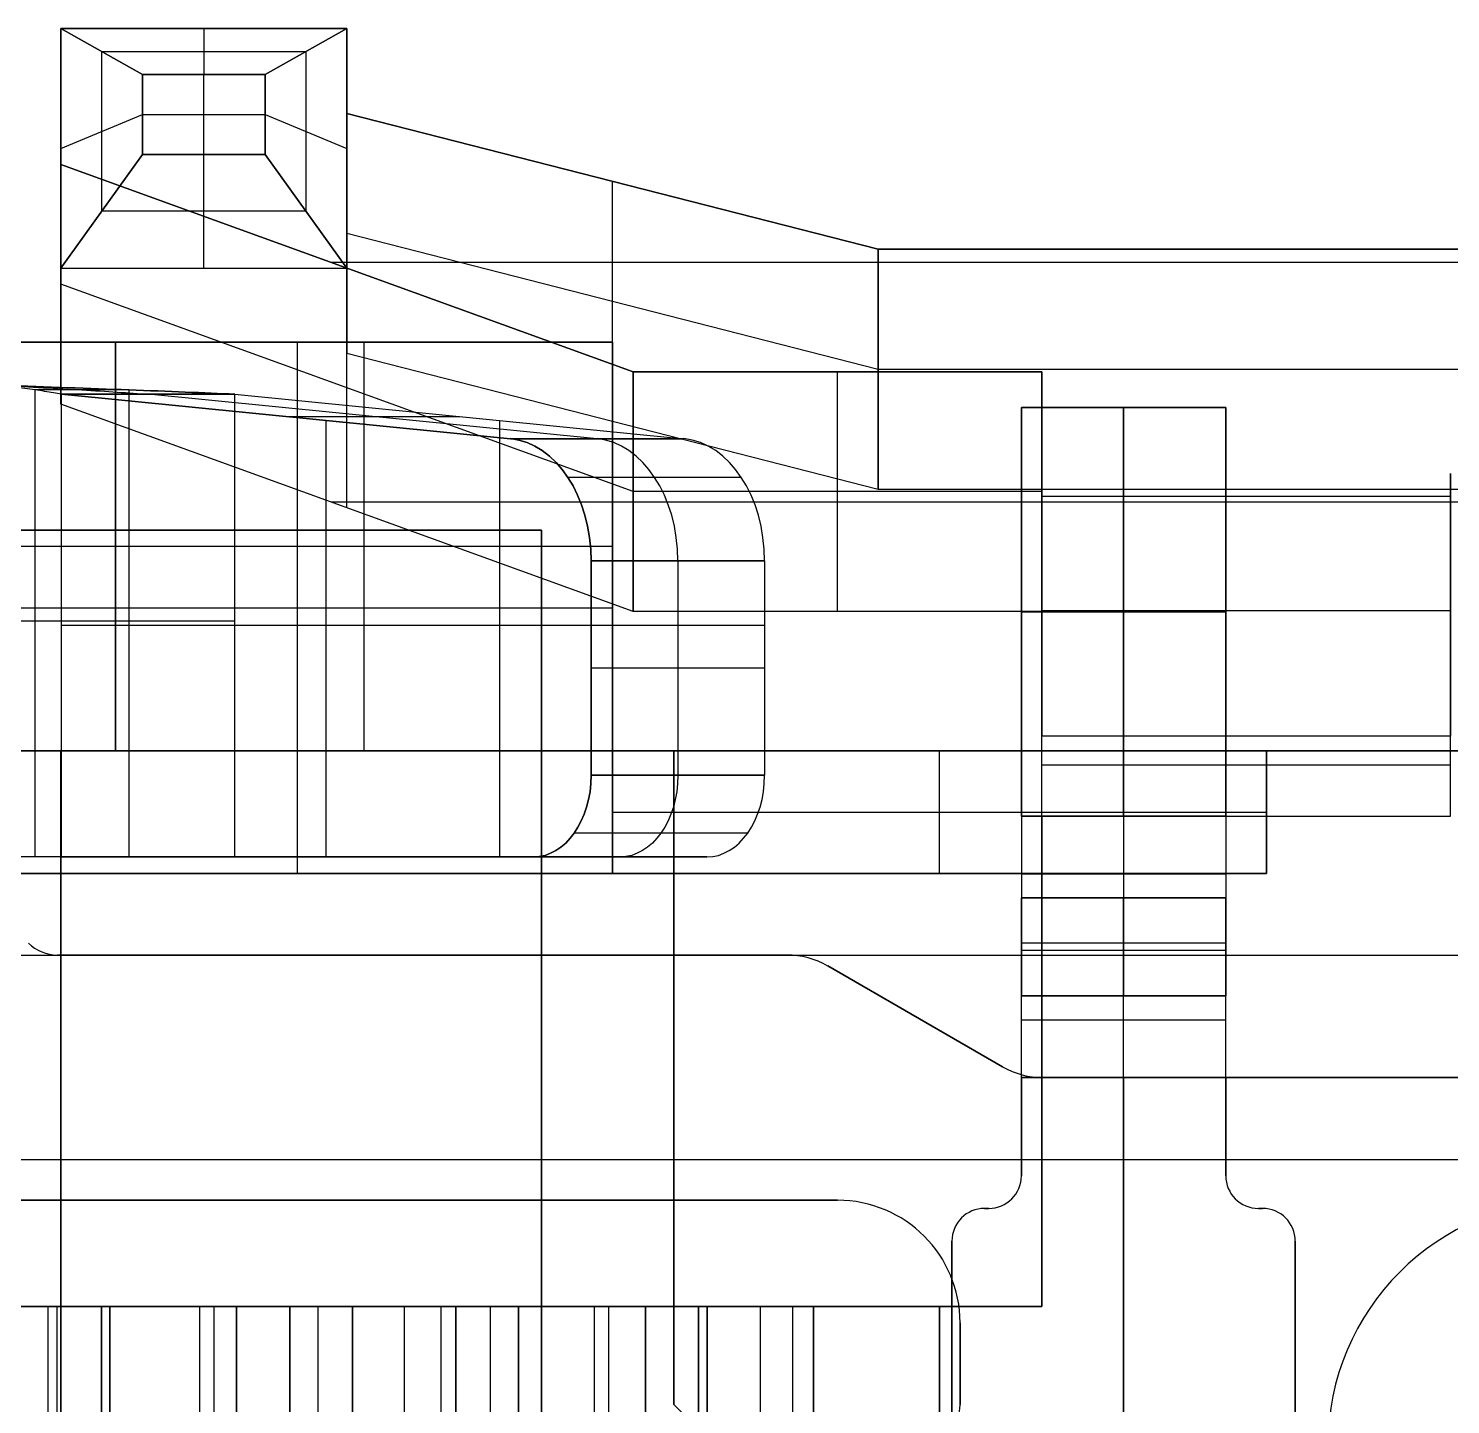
# Model space of a CAD drawing. Header units: inches. Extents: x 0 to 2.1, y -0.07 to 2.7.
# Drawn here: x 1.3984 to 1.4669, y 0.1212 to 0.1875 of the extents above; entities that cross this region are included whole.
import ezdxf

# ---------------------------------------------------------------- set-up
doc = ezdxf.new("R2010")
doc.units = ezdxf.units.IN
doc.header["$LTSCALE"] = 0.03937
doc.header["$MEASUREMENT"] = 0
doc.layers.add('freetronics11$components', color=254, linetype='Continuous', true_color=0xe6e6e6)

msp = doc.modelspace()

# ---------------------------------------------------------------- linework, layer by layer
at = {"layer": 'freetronics11$components', "color": 254, "true_color": 0xe6e6e6}
for p, q in [((1.4, 0.180962, -0.075742), (1.4, 0.18751, -0.044934)), ((1.4, 0.18751, -0.044934), (1.41378, 0.18751, -0.044934)), ((1.4, 0.175957, -0.042478), (1.4, 0.18751, -0.044934)), ((1.4, 0.18751, -0.044934), (1.4, 0.180962, -0.075742)), ((1.41378, 0.18751, -0.044934), (1.41378, 0.183417, -0.064189)), ((1.4, 0.172683, -0.057882), (1.4, 0.184236, -0.060338)), ((1.41378, 0.183417, -0.064189), (1.43937, 0.176869, -0.094997)), ((1.43937, 0.176869, -0.094997), (1.41378, 0.183417, -0.064189)), ((1.41378, 0.183417, -0.064189), (1.41378, 0.171864, -0.061733)), ((1.4, 0.175185, -0.074514), (1.4, 0.181734, -0.043706)), ((1.427559, 0.170975, -0.122724), (1.4, 0.180962, -0.075742)), ((1.4, 0.180962, -0.075742), (1.427559, 0.170975, -0.122724)), ((1.4, 0.169409, -0.073286), (1.4, 0.180962, -0.075742)), ((1.4, 0.180962, -0.075742), (1.4, 0.169409, -0.073286)), ((1.426575, 0.16859, -0.077137), (1.426575, 0.180143, -0.079593)), ((1.41378, 0.177641, -0.062961), (1.43937, 0.171092, -0.093769)), ((1.43937, 0.176869, -0.094997), (1.565354, 0.176869, -0.094997)), ((1.43937, 0.165316, -0.092541), (1.43937, 0.176869, -0.094997)), ((1.565354, 0.176869, -0.094997), (1.43937, 0.176869, -0.094997)), ((1.43937, 0.176869, -0.094997), (1.43937, 0.165316, -0.092541)), ((1.591692, 0.176239, -0.097959), (1.413033, 0.176239, -0.097959)), ((1.4, 0.169409, -0.073286), (1.4, 0.175957, -0.042478)), ((1.4, 0.175957, -0.042478), (1.41378, 0.175957, -0.042478)), ((1.4, 0.169409, -0.073286), (1.4, 0.175957, -0.042478)), ((1.41378, 0.164416, -0.096777), (1.41378, 0.175968, -0.099233)), ((1.41378, 0.175957, -0.042478), (1.41378, 0.171864, -0.061733)), ((1.427559, 0.165199, -0.121496), (1.4, 0.175185, -0.074514)), ((1.424363, 0.172399, -0.118773), (1.36752, 0.172399, -0.118773)), ((1.369474, 0.172399, -0.105233), (1.402638, 0.172399, -0.085899)), ((1.369474, 0.172399, -0.105233), (1.402638, 0.172399, -0.085899)), ((1.426575, 0.172399, -0.12212), (1.396215, 0.172399, -0.150583)), ((1.426575, 0.172399, -0.12212), (1.396215, 0.172399, -0.150583)), ((1.402638, 0.172399, -0.085899), (1.426575, 0.172399, -0.12212)), ((1.402638, 0.172399, -0.085899), (1.402638, 0.152714, -0.085899)), ((1.402638, 0.152714, -0.085899), (1.402638, 0.172399, -0.085899)), ((1.402638, 0.172399, -0.085899), (1.426575, 0.172399, -0.12212)), ((1.411395, 0.146808, -0.136351), (1.411395, 0.172399, -0.136351)), ((1.414606, 0.152714, -0.10401), (1.414606, 0.172399, -0.10401)), ((1.426575, 0.172399, -0.12212), (1.426575, 0.152714, -0.12212)), ((1.426575, 0.152714, -0.12212), (1.426575, 0.172399, -0.12212)), ((1.41378, 0.171864, -0.061733), (1.43937, 0.165316, -0.092541)), ((1.41378, 0.171864, -0.061733), (1.43937, 0.165316, -0.092541)), ((1.447244, 0.170975, -0.122724), (1.427559, 0.170975, -0.122724)), ((1.427559, 0.170975, -0.122724), (1.447244, 0.170975, -0.122724)), ((1.427559, 0.159422, -0.120268), (1.427559, 0.170975, -0.122724)), ((1.427559, 0.170975, -0.122724), (1.427559, 0.159422, -0.120268)), ((1.437402, 0.159422, -0.120268), (1.437402, 0.170975, -0.122724)), ((1.43937, 0.171092, -0.093769), (1.565354, 0.171092, -0.093769)), ((1.447244, 0.159422, -0.120268), (1.447244, 0.170975, -0.122724)), ((1.447244, 0.170975, -0.122724), (1.447244, 0.164968, -0.150985)), ((1.447244, 0.164968, -0.150985), (1.447244, 0.170975, -0.122724)), ((1.447244, 0.170975, -0.122724), (1.447244, 0.159422, -0.120268)), ((1.403271, 0.170098, -0.16226), (1.398751, 0.170098, -0.151347)), ((1.398751, 0.170098, -0.151348), (1.398751, 0.147596, -0.151348)), ((1.40838, 0.169887, -0.158846), (1.400028, 0.169887, -0.150494)), ((1.400028, 0.169887, -0.150494), (1.40838, 0.169887, -0.158846)), ((1.421657, 0.167748, -0.128866), (1.400028, 0.169887, -0.150494)), ((1.400028, 0.147596, -0.150494), (1.400028, 0.169887, -0.150494)), ((1.400028, 0.169887, -0.150494), (1.421657, 0.167748, -0.128866)), ((1.400028, 0.147596, -0.150494), (1.400028, 0.169887, -0.150494)), ((1.403271, 0.170098, -0.16226), (1.403271, 0.147596, -0.16226)), ((1.425832, 0.167748, -0.133041), (1.404204, 0.169887, -0.15467)), ((1.40838, 0.169887, -0.158846), (1.430008, 0.167748, -0.137217)), ((1.40838, 0.147596, -0.158846), (1.40838, 0.169887, -0.158846)), ((1.40838, 0.169887, -0.158846), (1.430008, 0.167748, -0.137217)), ((1.40838, 0.147596, -0.158846), (1.40838, 0.169887, -0.158846)), ((1.427559, 0.159422, -0.120268), (1.4, 0.169409, -0.073286)), ((1.427559, 0.159422, -0.120268), (1.4, 0.169409, -0.073286)), ((1.44626, 0.149564, -0.068183), (1.44626, 0.169249, -0.068183)), ((1.44626, 0.169249, -0.068183), (1.44626, 0.169249, -0.063458)), ((1.44626, 0.169249, -0.063458), (1.44626, 0.149564, -0.063458)), ((1.456102, 0.149564, -0.063458), (1.456102, 0.169249, -0.063458)), ((1.456102, 0.169249, -0.063458), (1.456102, 0.169249, -0.068183)), ((1.456102, 0.169249, -0.068183), (1.456102, 0.149564, -0.068183)), ((1.410842, 0.168817, -0.13968), (1.419194, 0.168817, -0.148032)), ((1.412785, 0.147596, -0.137738), (1.412785, 0.168625, -0.137738)), ((1.421136, 0.147596, -0.146089), (1.421136, 0.168625, -0.146089)), ((1.447244, 0.156419, -0.134399), (1.447244, 0.167972, -0.136854)), ((1.430008, 0.167748, -0.137217), (1.421657, 0.167748, -0.128866)), ((1.421657, 0.167748, -0.128866), (1.430008, 0.167748, -0.137217)), ((1.432771, 0.165884, -0.134455), (1.424419, 0.165884, -0.126103)), ((1.466929, 0.166064, -0.14583), (1.466929, 0.164968, -0.150985)), ((1.466929, 0.154511, -0.143374), (1.466929, 0.166064, -0.14583)), ((1.466929, 0.154511, -0.143374), (1.466929, 0.166064, -0.14583)), ((1.466929, 0.166064, -0.14583), (1.466929, 0.164968, -0.150985)), ((1.447244, 0.165199, -0.121496), (1.427559, 0.165199, -0.121496)), ((1.43937, 0.165316, -0.092541), (1.565354, 0.165316, -0.092541)), ((1.43937, 0.165316, -0.092541), (1.565354, 0.165316, -0.092541)), ((1.447244, 0.159192, -0.149757), (1.447244, 0.165199, -0.121496)), ((1.466929, 0.153963, -0.145951), (1.466929, 0.165516, -0.148407)), ((1.591692, 0.164686, -0.095504), (1.413033, 0.164686, -0.095504)), ((1.447244, 0.153415, -0.148529), (1.447244, 0.164968, -0.150985)), ((1.447244, 0.164968, -0.150985), (1.447244, 0.153415, -0.148529)), ((1.466929, 0.164968, -0.150985), (1.447244, 0.164968, -0.150985)), ((1.466929, 0.164968, -0.150985), (1.447244, 0.164968, -0.150985)), ((1.466929, 0.164968, -0.150985), (1.466929, 0.153415, -0.148529)), ((1.466929, 0.153415, -0.148529), (1.466929, 0.164968, -0.150985)), ((1.423152, 0.163344, -0.078813), (1.393619, 0.163344, -0.078813)), ((1.393619, 0.163344, -0.078813), (1.423152, 0.163344, -0.078813)), ((1.423152, 0.163344, -0.067002), (1.393619, 0.163344, -0.067002)), ((1.423152, 0.163344, -0.072907), (1.393619, 0.163344, -0.072907)), ((1.408386, 0.163344, -0.067002), (1.408386, 0.163344, -0.078813)), ((1.423152, 0.112163, -0.078813), (1.423152, 0.163344, -0.078813)), ((1.423152, 0.163344, -0.078813), (1.423152, 0.112163, -0.078813)), ((1.423152, 0.112163, -0.067002), (1.423152, 0.163344, -0.067002)), ((1.423152, 0.163344, -0.067002), (1.423152, 0.163344, -0.078813)), ((1.423152, 0.112163, -0.072907), (1.423152, 0.163344, -0.072907)), ((1.423152, 0.163344, -0.078813), (1.423152, 0.163344, -0.067002)), ((1.402638, 0.162557, -0.085899), (1.369474, 0.162557, -0.105233)), ((1.426575, 0.162557, -0.12212), (1.402638, 0.162557, -0.085899)), ((1.447244, 0.149564, -0.155994), (1.447244, 0.162957, -0.155994)), ((1.466929, 0.149564, -0.155994), (1.466929, 0.162957, -0.155994)), ((1.425541, 0.161857, -0.124981), (1.425541, 0.151533, -0.124981)), ((1.433893, 0.161857, -0.133333), (1.425541, 0.161857, -0.124981)), ((1.425541, 0.151533, -0.124981), (1.425541, 0.161857, -0.124981)), ((1.425541, 0.161857, -0.124981), (1.433893, 0.161857, -0.133333)), ((1.429717, 0.161857, -0.129157), (1.429717, 0.151533, -0.129157)), ((1.433893, 0.161857, -0.133333), (1.433893, 0.151533, -0.133333)), ((1.433893, 0.161857, -0.133333), (1.433893, 0.151533, -0.133333)), ((1.466929, 0.159192, -0.149757), (1.466929, 0.160288, -0.144602)), ((1.396215, 0.159604, -0.150583), (1.426575, 0.159604, -0.12212)), ((1.447244, 0.159422, -0.120268), (1.427559, 0.159422, -0.120268)), ((1.447244, 0.159422, -0.120268), (1.427559, 0.159422, -0.120268)), ((1.447244, 0.159475, -0.159949), (1.466929, 0.159475, -0.159949)), ((1.447244, 0.153415, -0.148529), (1.447244, 0.159422, -0.120268)), ((1.447244, 0.153415, -0.148529), (1.447244, 0.159422, -0.120268)), ((1.425541, 0.158741, -0.124981), (1.400028, 0.158741, -0.150494)), ((1.433893, 0.158741, -0.133333), (1.40838, 0.158741, -0.158846)), ((1.447244, 0.157266, -0.149348), (1.447244, 0.157266, -0.161447)), ((1.466929, 0.157266, -0.149348), (1.466929, 0.157266, -0.161447)), ((1.433893, 0.156695, -0.133333), (1.425541, 0.156695, -0.124981)), ((1.466929, 0.153415, -0.148529), (1.466929, 0.154511, -0.143374)), ((1.466929, 0.154511, -0.143374), (1.466929, 0.153415, -0.148529)), ((1.466929, 0.153415, -0.148529), (1.447244, 0.153415, -0.148529)), ((1.466929, 0.153415, -0.148529), (1.447244, 0.153415, -0.148529)), ((1.402638, 0.152714, -0.085899), (1.371457, 0.152714, -0.104077)), ((1.402638, 0.152714, -0.085899), (1.371457, 0.152714, -0.104077)), ((1.379331, 0.152714, -0.078813), (1.4, 0.152714, -0.078813)), ((1.4, 0.152714, -0.078813), (1.379331, 0.152714, -0.078813)), ((1.4, 0.152714, -0.078813), (1.4, 0.152714, -0.076844)), ((1.4, 0.152714, -0.076844), (1.429528, 0.152714, -0.076844)), ((1.429528, 0.152714, -0.076844), (1.4, 0.152714, -0.076844)), ((1.4, 0.152714, -0.076844), (1.4, 0.113344, -0.076844)), ((1.4, 0.152714, -0.076844), (1.4, 0.113344, -0.076844)), ((1.4, 0.113344, -0.078813), (1.4, 0.152714, -0.078813)), ((1.4, 0.152714, -0.078813), (1.4, 0.152714, -0.076844)), ((1.4, 0.113344, -0.077829), (1.4, 0.152714, -0.077829)), ((1.4, 0.113344, -0.078813), (1.4, 0.152714, -0.078813)), ((1.426575, 0.152714, -0.12212), (1.402638, 0.152714, -0.085899)), ((1.426575, 0.152714, -0.12212), (1.402638, 0.152714, -0.085899)), ((1.586736, 0.152714, -0.109128), (1.417989, 0.152714, -0.109128)), ((1.458071, 0.152714, -0.151647), (1.426575, 0.152714, -0.12212)), ((1.458071, 0.152714, -0.151647), (1.426575, 0.152714, -0.12212)), ((1.426575, 0.152714, -0.12212), (1.426575, 0.146808, -0.12212)), ((1.426575, 0.146808, -0.12212), (1.426575, 0.152714, -0.12212)), ((1.429528, 0.152714, -0.066608), (1.575197, 0.152714, -0.066608)), ((1.429528, 0.152714, -0.076844), (1.429528, 0.152714, -0.066608)), ((1.429528, 0.121218, -0.076844), (1.429528, 0.152714, -0.076844)), ((1.429528, 0.121218, -0.066608), (1.429528, 0.152714, -0.066608)), ((1.429528, 0.152714, -0.066608), (1.429528, 0.152714, -0.076844)), ((1.429528, 0.152714, -0.076844), (1.429528, 0.121218, -0.076844)), ((1.429528, 0.152714, -0.071726), (1.429528, 0.121218, -0.071726)), ((1.442323, 0.146808, -0.136884), (1.442323, 0.152714, -0.136884)), ((1.546654, 0.152714, -0.151647), (1.458071, 0.152714, -0.151647)), ((1.458071, 0.152714, -0.151647), (1.458071, 0.146808, -0.151647)), ((1.546654, 0.152714, -0.151647), (1.458071, 0.152714, -0.151647)), ((1.458071, 0.146808, -0.151647), (1.458071, 0.152714, -0.151647)), ((1.433893, 0.151533, -0.133333), (1.425541, 0.151533, -0.124981)), ((1.425541, 0.151533, -0.124981), (1.433893, 0.151533, -0.133333)), ((1.447244, 0.152042, -0.15077), (1.466929, 0.152042, -0.15077)), ((1.44626, 0.150746, -0.063458), (1.44626, 0.150746, -0.068183)), ((1.456102, 0.150746, -0.063458), (1.456102, 0.150746, -0.068183)), ((1.426575, 0.149761, -0.12212), (1.458071, 0.149761, -0.151647)), ((1.44626, 0.149564, -0.068183), (1.456102, 0.149564, -0.068183)), ((1.44626, 0.149564, -0.063458), (1.456102, 0.149564, -0.063458)), ((1.447244, 0.125942, -0.151647), (1.447244, 0.149564, -0.151647)), ((1.447244, 0.149564, -0.151647), (1.466929, 0.149564, -0.151647)), ((1.447244, 0.125942, -0.163458), (1.447244, 0.149564, -0.163458)), ((1.447244, 0.149564, -0.163458), (1.466929, 0.149564, -0.163458)), ((1.447244, 0.149564, -0.151647), (1.447244, 0.149564, -0.163458)), ((1.447244, 0.149564, -0.163458), (1.447244, 0.125942, -0.163458)), ((1.447244, 0.125942, -0.151647), (1.447244, 0.149564, -0.151647)), ((1.447244, 0.125942, -0.157553), (1.447244, 0.149564, -0.157553)), ((1.447244, 0.149564, -0.163458), (1.447244, 0.149564, -0.151647)), ((1.447244, 0.149564, -0.163458), (1.466929, 0.149564, -0.163458)), ((1.447244, 0.149564, -0.151647), (1.466929, 0.149564, -0.151647)), ((1.466929, 0.149564, -0.163458), (1.466929, 0.149564, -0.151647)), ((1.466929, 0.149564, -0.163458), (1.466929, 0.149564, -0.151647)), ((1.433077, 0.148749, -0.134148), (1.424726, 0.148749, -0.125797)), ((1.40651, 0.147596, -0.156976), (1.397244, 0.147596, -0.156976)), ((1.400028, 0.147596, -0.150494), (1.40838, 0.147596, -0.158846)), ((1.40838, 0.147596, -0.158846), (1.400028, 0.147596, -0.150494)), ((1.400028, 0.147596, -0.150494), (1.422757, 0.147596, -0.127765)), ((1.422757, 0.147596, -0.127765), (1.400028, 0.147596, -0.150494)), ((1.402812, 0.147596, -0.162441), (1.402812, 0.147596, -0.153278)), ((1.426933, 0.147596, -0.131941), (1.404204, 0.147596, -0.15467)), ((1.431109, 0.147596, -0.136117), (1.40838, 0.147596, -0.158846)), ((1.431109, 0.147596, -0.136117), (1.40838, 0.147596, -0.158846)), ((1.419744, 0.147596, -0.147481), (1.411393, 0.147596, -0.13913)), ((1.422757, 0.147596, -0.127765), (1.431109, 0.147596, -0.136117)), ((1.431109, 0.147596, -0.136117), (1.422757, 0.147596, -0.127765)), ((1.458071, 0.146808, -0.151647), (1.393522, 0.146808, -0.151647)), ((1.458071, 0.146808, -0.151647), (1.393522, 0.146808, -0.151647)), ((1.396215, 0.146808, -0.150583), (1.426575, 0.146808, -0.12212)), ((1.396215, 0.146808, -0.150583), (1.426575, 0.146808, -0.12212)), ((1.410827, 0.146808, -0.136884), (1.442323, 0.146808, -0.136884)), ((1.426575, 0.146808, -0.12212), (1.458071, 0.146808, -0.151647)), ((1.426575, 0.146808, -0.12212), (1.458071, 0.146808, -0.151647)), ((1.44626, 0.146781, -0.069336), (1.456102, 0.146781, -0.069336)), ((1.44626, 0.145627, -0.115033), (1.44626, 0.145627, -0.07212)), ((1.44626, 0.145627, -0.093577), (1.44626, 0.140903, -0.093577)), ((1.456102, 0.145627, -0.115033), (1.44626, 0.145627, -0.115033)), ((1.456102, 0.145627, -0.115033), (1.44626, 0.145627, -0.115033)), ((1.44626, 0.145627, -0.115033), (1.44626, 0.145627, -0.07212)), ((1.44626, 0.145627, -0.07212), (1.456102, 0.145627, -0.07212)), ((1.44626, 0.145627, -0.093577), (1.456102, 0.145627, -0.093577)), ((1.456102, 0.145627, -0.07212), (1.44626, 0.145627, -0.07212)), ((1.451181, 0.145627, -0.115033), (1.451181, 0.145627, -0.07212)), ((1.456102, 0.145627, -0.07212), (1.456102, 0.145627, -0.115033)), ((1.456102, 0.140903, -0.093577), (1.456102, 0.145627, -0.093577)), ((1.456102, 0.145627, -0.07212), (1.456102, 0.145627, -0.115033)), ((1.456102, 0.14344, -0.065995), (1.44626, 0.14344, -0.065995)), ((1.385236, 0.142871, -0.151647), (1.619488, 0.142871, -0.151647)), ((1.399078, 0.143021, -0.138655), (1.399078, 0.143021, -0.134718)), ((1.434969, 0.142871, -0.134718), (1.399831, 0.142871, -0.134718)), ((1.434969, 0.142871, -0.138655), (1.399831, 0.142871, -0.138655)), ((1.399831, 0.142871, -0.134718), (1.399831, 0.142871, -0.138655)), ((1.399831, 0.142871, -0.138655), (1.434969, 0.142871, -0.138655)), ((1.434969, 0.142871, -0.134718), (1.399831, 0.142871, -0.134718)), ((1.434969, 0.142871, -0.136687), (1.399831, 0.142871, -0.136687)), ((1.399831, 0.142871, -0.134718), (1.399831, 0.142871, -0.138655)), ((1.4174, 0.142871, -0.134718), (1.4174, 0.142871, -0.138655)), ((1.434969, 0.142871, -0.134718), (1.434969, 0.142871, -0.138655)), ((1.434969, 0.142871, -0.138655), (1.434969, 0.142871, -0.134718)), ((1.435988, 0.142737, -0.134718), (1.435988, 0.142737, -0.138655)), ((1.456102, 0.143091, -0.121158), (1.44626, 0.143091, -0.121158)), ((1.445347, 0.137493, -0.134718), (1.436937, 0.142345, -0.134718)), ((1.445347, 0.137493, -0.138655), (1.436937, 0.142345, -0.138655)), ((1.436937, 0.142345, -0.134718), (1.436937, 0.142345, -0.138655)), ((1.436937, 0.142345, -0.138655), (1.445347, 0.137493, -0.138655)), ((1.445347, 0.137493, -0.134718), (1.436937, 0.142345, -0.134718)), ((1.445347, 0.137493, -0.136687), (1.436937, 0.142345, -0.136687)), ((1.436937, 0.142345, -0.138655), (1.436937, 0.142345, -0.134718)), ((1.456102, 0.140903, -0.115033), (1.44626, 0.140903, -0.115033)), ((1.44626, 0.140903, -0.07212), (1.44626, 0.140903, -0.115033)), ((1.456102, 0.140903, -0.07212), (1.44626, 0.140903, -0.07212)), ((1.456102, 0.140903, -0.07212), (1.44626, 0.140903, -0.07212)), ((1.44626, 0.140903, -0.07212), (1.44626, 0.140903, -0.115033)), ((1.44626, 0.140903, -0.115033), (1.456102, 0.140903, -0.115033)), ((1.44626, 0.140903, -0.093577), (1.456102, 0.140903, -0.093577)), ((1.451181, 0.140903, -0.07212), (1.451181, 0.140903, -0.115033)), ((1.456102, 0.140903, -0.115033), (1.456102, 0.140903, -0.07212)), ((1.456102, 0.140903, -0.115033), (1.456102, 0.140903, -0.07212)), ((1.441142, 0.139919, -0.134718), (1.441142, 0.139919, -0.138655)), ((1.44626, 0.13975, -0.117817), (1.456102, 0.13975, -0.117817)), ((1.423152, 0.137753, -0.067002), (1.423152, 0.137753, -0.078813)), ((1.447244, 0.137753, -0.151647), (1.447244, 0.137753, -0.163458)), ((1.445347, 0.137493, -0.138655), (1.445347, 0.137493, -0.134718)), ((1.445347, 0.137493, -0.138655), (1.445347, 0.137493, -0.134718)), ((1.446296, 0.1371, -0.138655), (1.446296, 0.1371, -0.134718)), ((1.429528, 0.136966, -0.076844), (1.429528, 0.136966, -0.066608)), ((1.456102, 0.136966, -0.11897), (1.44626, 0.136966, -0.11897)), ((1.44626, 0.136966, -0.11897), (1.44626, 0.132242, -0.11897)), ((1.44626, 0.132242, -0.123695), (1.44626, 0.136966, -0.123695)), ((1.44626, 0.136966, -0.123695), (1.456102, 0.136966, -0.123695)), ((1.44626, 0.136966, -0.11897), (1.456102, 0.136966, -0.11897)), ((1.44626, 0.132242, -0.123695), (1.44626, 0.136966, -0.123695)), ((1.44626, 0.136966, -0.11897), (1.44626, 0.132242, -0.11897)), ((1.44626, 0.136966, -0.123695), (1.456102, 0.136966, -0.123695)), ((1.488724, 0.136966, -0.134718), (1.447314, 0.136966, -0.134718)), ((1.488724, 0.136966, -0.138655), (1.447314, 0.136966, -0.138655)), ((1.488724, 0.136966, -0.134718), (1.447314, 0.136966, -0.134718)), ((1.447314, 0.136966, -0.134718), (1.447314, 0.136966, -0.138655)), ((1.447314, 0.136966, -0.138655), (1.488724, 0.136966, -0.138655)), ((1.488724, 0.136966, -0.136687), (1.447314, 0.136966, -0.136687)), ((1.447314, 0.136966, -0.134718), (1.447314, 0.136966, -0.138655)), ((1.451181, 0.136966, -0.11897), (1.451181, 0.02673, -0.11897)), ((1.451181, 0.02673, -0.123695), (1.451181, 0.136966, -0.123695)), ((1.456102, 0.132242, -0.11897), (1.456102, 0.136966, -0.11897)), ((1.456102, 0.136966, -0.123695), (1.456102, 0.132242, -0.123695)), ((1.456102, 0.132242, -0.11897), (1.456102, 0.136966, -0.11897)), ((1.456102, 0.136966, -0.123695), (1.456102, 0.132242, -0.123695)), ((1.379331, 0.133029, -0.078813), (1.4, 0.133029, -0.078813)), ((1.4, 0.133029, -0.076844), (1.429528, 0.133029, -0.076844)), ((1.4, 0.133029, -0.078813), (1.4, 0.133029, -0.076844)), ((1.44626, 0.132242, -0.11897), (1.44626, 0.132242, -0.123695)), ((1.44626, 0.132242, -0.11897), (1.44626, 0.132242, -0.123695)), ((1.456102, 0.132242, -0.123695), (1.456102, 0.132242, -0.11897)), ((1.456102, 0.132242, -0.123695), (1.456102, 0.132242, -0.11897)), ((1.371457, 0.13106, -0.134718), (1.437402, 0.13106, -0.134718)), ((1.371457, 0.13106, -0.138655), (1.437402, 0.13106, -0.138655)), ((1.437402, 0.13106, -0.134718), (1.371457, 0.13106, -0.134718)), ((1.371457, 0.13106, -0.138655), (1.437402, 0.13106, -0.138655)), ((1.371457, 0.13106, -0.136687), (1.437402, 0.13106, -0.136687)), ((1.404429, 0.13106, -0.138655), (1.404429, 0.13106, -0.134718)), ((1.437402, 0.13106, -0.138655), (1.437402, 0.13106, -0.134718)), ((1.437402, 0.13106, -0.134718), (1.437402, 0.13106, -0.138655)), ((1.445799, 0.131128, -0.123695), (1.445799, 0.131128, -0.11897)), ((1.456564, 0.131128, -0.123695), (1.456564, 0.131128, -0.11897)), ((1.443375, 0.130206, -0.123695), (1.443375, 0.130206, -0.11897)), ((1.444488, 0.130667, -0.123695), (1.444488, 0.130667, -0.11897)), ((1.444685, 0.130667, -0.11897), (1.444488, 0.130667, -0.11897)), ((1.444488, 0.130667, -0.123695), (1.444685, 0.130667, -0.123695)), ((1.444488, 0.130667, -0.11897), (1.444488, 0.130667, -0.123695)), ((1.444488, 0.130667, -0.123695), (1.444685, 0.130667, -0.123695)), ((1.444685, 0.130667, -0.11897), (1.444488, 0.130667, -0.11897)), ((1.444685, 0.130667, -0.121332), (1.444488, 0.130667, -0.121332)), ((1.444587, 0.130667, -0.11897), (1.444587, 0.130667, -0.123695)), ((1.444685, 0.130667, -0.123695), (1.444685, 0.130667, -0.11897)), ((1.444685, 0.130667, -0.123695), (1.444685, 0.130667, -0.11897)), ((1.457874, 0.130667, -0.11897), (1.457677, 0.130667, -0.11897)), ((1.457677, 0.130667, -0.123695), (1.457874, 0.130667, -0.123695)), ((1.457874, 0.130667, -0.11897), (1.457677, 0.130667, -0.11897)), ((1.457677, 0.130667, -0.11897), (1.457677, 0.130667, -0.123695)), ((1.457677, 0.130667, -0.123695), (1.457874, 0.130667, -0.123695)), ((1.457874, 0.130667, -0.121332), (1.457677, 0.130667, -0.121332)), ((1.457677, 0.130667, -0.11897), (1.457677, 0.130667, -0.123695)), ((1.457776, 0.130667, -0.11897), (1.457776, 0.130667, -0.123695)), ((1.457874, 0.130667, -0.11897), (1.457874, 0.130667, -0.123695)), ((1.457874, 0.130667, -0.123695), (1.457874, 0.130667, -0.11897)), ((1.458988, 0.130206, -0.11897), (1.458988, 0.130206, -0.123695)), ((1.441577, 0.129331, -0.134718), (1.441577, 0.129331, -0.138655)), ((1.442913, 0.129092, -0.123695), (1.442913, 0.129092, -0.11897)), ((1.442913, 0.129092, -0.11897), (1.442913, 0.02673, -0.11897)), ((1.442913, 0.02673, -0.123695), (1.442913, 0.129092, -0.123695)), ((1.442913, 0.129092, -0.11897), (1.442913, 0.129092, -0.123695)), ((1.442913, 0.129092, -0.11897), (1.442913, 0.02673, -0.11897)), ((1.442913, 0.02673, -0.123695), (1.442913, 0.129092, -0.123695)), ((1.459449, 0.02673, -0.11897), (1.459449, 0.129092, -0.11897)), ((1.459449, 0.129092, -0.123695), (1.459449, 0.129092, -0.11897)), ((1.459449, 0.129092, -0.123695), (1.459449, 0.02673, -0.123695)), ((1.459449, 0.129092, -0.11897), (1.459449, 0.129092, -0.123695)), ((1.459449, 0.129092, -0.123695), (1.459449, 0.02673, -0.123695)), ((1.459449, 0.02673, -0.11897), (1.459449, 0.129092, -0.11897)), ((1.464749, 0.127859, -0.134718), (1.464749, 0.127859, -0.138655)), ((1.384252, 0.125942, -0.163458), (1.402362, 0.125942, -0.163458)), ((1.384252, 0.125942, -0.163458), (1.402362, 0.125942, -0.163458)), ((1.399596, 0.125942, -0.157553), (1.384252, 0.125942, -0.157553)), ((1.391142, 0.125942, -0.151647), (1.442323, 0.125942, -0.151647)), ((1.391142, 0.125942, -0.151647), (1.442323, 0.125942, -0.151647)), ((1.408465, 0.125942, -0.129994), (1.391142, 0.125942, -0.151647)), ((1.408465, 0.125942, -0.129994), (1.391142, 0.125942, -0.151647)), ((1.402362, 0.125942, -0.163458), (1.39683, 0.125942, -0.151647)), ((1.401951, 0.125942, -0.145503), (1.39683, 0.125942, -0.151647)), ((1.39683, 0.125942, -0.151647), (1.402362, 0.125942, -0.163458)), ((1.39683, 0.125942, -0.151647), (1.401951, 0.125942, -0.145503)), ((1.39939, 0.101533, -0.148575), (1.39939, 0.125942, -0.148575)), ((1.409526, 0.125942, -0.145928), (1.399683, 0.125942, -0.157739)), ((1.399758, 0.125942, -0.148134), (1.408831, 0.125942, -0.155696)), ((1.399803, 0.125942, -0.140821), (1.435236, 0.125942, -0.140821)), ((1.399803, 0.125942, -0.140821), (1.399803, 0.113344, -0.140821)), ((1.401951, 0.101533, -0.145503), (1.401951, 0.125942, -0.145503)), ((1.401951, 0.125942, -0.145503), (1.401951, 0.101533, -0.145503)), ((1.402362, 0.125942, -0.163458), (1.402362, 0.113344, -0.163458)), ((1.402362, 0.125942, -0.163458), (1.411024, 0.125942, -0.153064)), ((1.402362, 0.113344, -0.163458), (1.402362, 0.125942, -0.163458)), ((1.402362, 0.125942, -0.163458), (1.411024, 0.125942, -0.153064)), ((1.406693, 0.113344, -0.158261), (1.406693, 0.125942, -0.158261)), ((1.412205, 0.125942, -0.151647), (1.407369, 0.125942, -0.141323)), ((1.407369, 0.125942, -0.141323), (1.407369, 0.101533, -0.141323)), ((1.412205, 0.125942, -0.151647), (1.407369, 0.125942, -0.141323)), ((1.42815, 0.125942, -0.129994), (1.408465, 0.125942, -0.129994)), ((1.408465, 0.113344, -0.129994), (1.408465, 0.125942, -0.129994)), ((1.42815, 0.125942, -0.129994), (1.408465, 0.125942, -0.129994)), ((1.408465, 0.125942, -0.129994), (1.408465, 0.113344, -0.129994)), ((1.409526, 0.125942, -0.145928), (1.423545, 0.125942, -0.145928)), ((1.411024, 0.113344, -0.153064), (1.411024, 0.125942, -0.153064)), ((1.411024, 0.125942, -0.153064), (1.411024, 0.113344, -0.153064)), ((1.412379, 0.125942, -0.152019), (1.412205, 0.125942, -0.151647)), ((1.412379, 0.125942, -0.152019), (1.412205, 0.125942, -0.151647)), ((1.412379, 0.125942, -0.152019), (1.412379, 0.113344, -0.152019)), ((1.414049, 0.125942, -0.139836), (1.414049, 0.101533, -0.139836)), ((1.419022, 0.125942, -0.151647), (1.414049, 0.125942, -0.151647)), ((1.414049, 0.125942, -0.139836), (1.419022, 0.125942, -0.139836)), ((1.414049, 0.101533, -0.139836), (1.414049, 0.125942, -0.139836)), ((1.414049, 0.125942, -0.139836), (1.419022, 0.125942, -0.139836)), ((1.414049, 0.125942, -0.151647), (1.414049, 0.113344, -0.151647)), ((1.414049, 0.113344, -0.151647), (1.414049, 0.125942, -0.151647)), ((1.414049, 0.125942, -0.151647), (1.419022, 0.125942, -0.151647)), ((1.416535, 0.125942, -0.139836), (1.416535, 0.125942, -0.151647)), ((1.416535, 0.125942, -0.139836), (1.416535, 0.101533, -0.139836)), ((1.416535, 0.125942, -0.151647), (1.416535, 0.113344, -0.151647)), ((1.418307, 0.125942, -0.129994), (1.418307, 0.113344, -0.129994)), ((1.419022, 0.101533, -0.139836), (1.419022, 0.125942, -0.139836)), ((1.419022, 0.125942, -0.139836), (1.419022, 0.101533, -0.139836)), ((1.419022, 0.113344, -0.151647), (1.419022, 0.125942, -0.151647)), ((1.419022, 0.125942, -0.151647), (1.419022, 0.113344, -0.151647)), ((1.420866, 0.125942, -0.151647), (1.420692, 0.125942, -0.152019)), ((1.420692, 0.113344, -0.152019), (1.420692, 0.125942, -0.152019)), ((1.420692, 0.125942, -0.152019), (1.420866, 0.125942, -0.151647)), ((1.425702, 0.125942, -0.141323), (1.420866, 0.125942, -0.151647)), ((1.420866, 0.125942, -0.151647), (1.425702, 0.125942, -0.141323)), ((1.422047, 0.113344, -0.153064), (1.422047, 0.125942, -0.153064)), ((1.422047, 0.125942, -0.153064), (1.430709, 0.125942, -0.163458)), ((1.422047, 0.125942, -0.153064), (1.422047, 0.113344, -0.153064)), ((1.430709, 0.125942, -0.163458), (1.422047, 0.125942, -0.153064)), ((1.423545, 0.125942, -0.145928), (1.433388, 0.125942, -0.157739)), ((1.433313, 0.125942, -0.148134), (1.42424, 0.125942, -0.155696)), ((1.425702, 0.101533, -0.141323), (1.425702, 0.125942, -0.141323)), ((1.426378, 0.125942, -0.158261), (1.426378, 0.113344, -0.158261)), ((1.442323, 0.125942, -0.151647), (1.42815, 0.125942, -0.129994)), ((1.42815, 0.125942, -0.129994), (1.42815, 0.113344, -0.129994)), ((1.442323, 0.125942, -0.151647), (1.42815, 0.125942, -0.129994)), ((1.42815, 0.113344, -0.129994), (1.42815, 0.125942, -0.129994)), ((1.430709, 0.113344, -0.163458), (1.430709, 0.125942, -0.163458)), ((1.430709, 0.125942, -0.163458), (1.447244, 0.125942, -0.163458)), ((1.430709, 0.125942, -0.163458), (1.430709, 0.113344, -0.163458)), ((1.436241, 0.125942, -0.151647), (1.430709, 0.125942, -0.163458)), ((1.430709, 0.125942, -0.163458), (1.447244, 0.125942, -0.163458)), ((1.436241, 0.125942, -0.151647), (1.430709, 0.125942, -0.163458)), ((1.43112, 0.125942, -0.145503), (1.43112, 0.101533, -0.145503)), ((1.43112, 0.125942, -0.145503), (1.436241, 0.125942, -0.151647)), ((1.43112, 0.101533, -0.145503), (1.43112, 0.125942, -0.145503)), ((1.43112, 0.125942, -0.145503), (1.436241, 0.125942, -0.151647)), ((1.447244, 0.125942, -0.157553), (1.433475, 0.125942, -0.157553)), ((1.43368, 0.125942, -0.148575), (1.43368, 0.101533, -0.148575)), ((1.435236, 0.125942, -0.140821), (1.435236, 0.113344, -0.140821)), ((1.436241, 0.101533, -0.151647), (1.436241, 0.125942, -0.151647)), ((1.436241, 0.125942, -0.151647), (1.447244, 0.125942, -0.151647)), ((1.447244, 0.125942, -0.151647), (1.436241, 0.125942, -0.151647)), ((1.436241, 0.125942, -0.151647), (1.436241, 0.101533, -0.151647)), ((1.438976, 0.125942, -0.151647), (1.438976, 0.125942, -0.163458)), ((1.442323, 0.125942, -0.151647), (1.442323, 0.113344, -0.151647)), ((1.442323, 0.113344, -0.151647), (1.442323, 0.125942, -0.151647)), ((1.447244, 0.125942, -0.163458), (1.447244, 0.125942, -0.151647)), ((1.447244, 0.125942, -0.163458), (1.447244, 0.125942, -0.151647)), ((1.443307, 0.125155, -0.134718), (1.443307, 0.121218, -0.134718)), ((1.443307, 0.125155, -0.138655), (1.443307, 0.121218, -0.138655)), ((1.443307, 0.125155, -0.138655), (1.443307, 0.125155, -0.134718)), ((1.443307, 0.125155, -0.134718), (1.443307, 0.125155, -0.138655)), ((1.443307, 0.125155, -0.138655), (1.443307, 0.121218, -0.138655)), ((1.443307, 0.121218, -0.134718), (1.443307, 0.125155, -0.134718)), ((1.443307, 0.125155, -0.136687), (1.443307, 0.121218, -0.136687)), ((1.443307, 0.123186, -0.138655), (1.443307, 0.123186, -0.134718)), ((1.437402, 0.113344, -0.076844), (1.429528, 0.121218, -0.076844)), ((1.429528, 0.121218, -0.076844), (1.429528, 0.121218, -0.066608)), ((1.429528, 0.121218, -0.066608), (1.429528, 0.121218, -0.076844)), ((1.429528, 0.121218, -0.076844), (1.437402, 0.113344, -0.076844)), ((1.437402, 0.113344, -0.066608), (1.429528, 0.121218, -0.066608)), ((1.443307, 0.121218, -0.138655), (1.443307, 0.121218, -0.134718)), ((1.443307, 0.121218, -0.134718), (1.443307, 0.121218, -0.138655))]:
    msp.add_line(p, q, dxfattribs=at)
at = {"layer": 'freetronics11$components', "color": 105, "true_color": 0x5e8966}
for p, q in [((1.4, 0.18751, -0.044934), (1.4, 0.175957, -0.042478)), ((1.403937, 0.185296, -0.036414), (1.4, 0.18751, -0.044934)), ((1.41378, 0.18751, -0.044934), (1.4, 0.18751, -0.044934)), ((1.4, 0.18751, -0.044934), (1.403937, 0.185296, -0.036414)), ((1.40689, 0.18751, -0.044934), (1.40689, 0.185296, -0.036414)), ((1.409843, 0.185296, -0.036414), (1.41378, 0.18751, -0.044934)), ((1.41378, 0.18751, -0.044934), (1.409843, 0.185296, -0.036414)), ((1.41378, 0.175957, -0.042478), (1.41378, 0.18751, -0.044934)), ((1.41378, 0.18751, -0.044934), (1.41378, 0.175957, -0.042478)), ((1.41378, 0.183417, -0.064189), (1.41378, 0.18751, -0.044934)), ((1.401969, 0.178701, -0.039037), (1.401969, 0.186403, -0.040674)), ((1.401969, 0.186403, -0.040674), (1.411811, 0.186403, -0.040674)), ((1.411811, 0.178701, -0.039037), (1.411811, 0.186403, -0.040674)), ((1.403937, 0.181445, -0.035595), (1.403937, 0.185296, -0.036414)), ((1.403937, 0.185296, -0.036414), (1.409843, 0.185296, -0.036414)), ((1.403937, 0.185296, -0.036414), (1.403937, 0.181445, -0.035595)), ((1.409843, 0.185296, -0.036414), (1.403937, 0.185296, -0.036414)), ((1.40689, 0.181445, -0.035595), (1.40689, 0.185296, -0.036414)), ((1.409843, 0.185296, -0.036414), (1.409843, 0.181445, -0.035595)), ((1.409843, 0.181445, -0.035595), (1.409843, 0.185296, -0.036414)), ((1.41378, 0.173911, -0.052106), (1.41378, 0.185464, -0.054561)), ((1.4, 0.181734, -0.043706), (1.403937, 0.183371, -0.036004)), ((1.403937, 0.183371, -0.036004), (1.409843, 0.183371, -0.036004)), ((1.409843, 0.183371, -0.036004), (1.41378, 0.181734, -0.043706)), ((1.41378, 0.171864, -0.061733), (1.41378, 0.183417, -0.064189)), ((1.41378, 0.181734, -0.043706), (1.41378, 0.177641, -0.062961)), ((1.4, 0.175957, -0.042478), (1.403937, 0.181445, -0.035595)), ((1.403937, 0.181445, -0.035595), (1.4, 0.175957, -0.042478)), ((1.409843, 0.181445, -0.035595), (1.403937, 0.181445, -0.035595)), ((1.403937, 0.181445, -0.035595), (1.409843, 0.181445, -0.035595)), ((1.40689, 0.175957, -0.042478), (1.40689, 0.181445, -0.035595)), ((1.409843, 0.181445, -0.035595), (1.41378, 0.175957, -0.042478)), ((1.41378, 0.175957, -0.042478), (1.409843, 0.181445, -0.035595)), ((1.411811, 0.178701, -0.039037), (1.401969, 0.178701, -0.039037)), ((1.4, 0.175957, -0.042478), (1.41378, 0.175957, -0.042478)), ((1.41378, 0.175957, -0.042478), (1.41378, 0.171864, -0.061733)), ((1.423152, 0.163344, -0.067002), (1.393619, 0.163344, -0.067002)), ((1.423152, 0.112163, -0.067002), (1.423152, 0.163344, -0.067002))]:
    msp.add_line(p, q, dxfattribs=at)
at = {"layer": 'freetronics11$components', "color": 30, "true_color": 0xf99f00}
for p, q in [((1.44626, 0.169249, -0.068183), (1.456102, 0.169249, -0.068183)), ((1.44626, 0.149564, -0.068183), (1.44626, 0.169249, -0.068183)), ((1.456102, 0.169249, -0.068183), (1.44626, 0.169249, -0.068183)), ((1.44626, 0.169249, -0.068183), (1.44626, 0.169249, -0.063458)), ((1.44626, 0.169249, -0.063458), (1.456102, 0.169249, -0.063458)), ((1.44626, 0.169249, -0.065821), (1.456102, 0.169249, -0.065821)), ((1.456102, 0.169249, -0.063458), (1.44626, 0.169249, -0.063458)), ((1.44626, 0.169249, -0.063458), (1.44626, 0.149564, -0.063458)), ((1.451181, 0.149564, -0.068183), (1.451181, 0.169249, -0.068183)), ((1.451181, 0.169249, -0.063458), (1.451181, 0.169249, -0.068183)), ((1.451181, 0.169249, -0.063458), (1.451181, 0.149564, -0.063458)), ((1.456102, 0.169249, -0.068183), (1.456102, 0.149564, -0.068183)), ((1.456102, 0.169249, -0.063458), (1.456102, 0.169249, -0.068183)), ((1.456102, 0.149564, -0.063458), (1.456102, 0.169249, -0.063458)), ((1.44626, 0.159407, -0.068183), (1.456102, 0.159407, -0.068183)), ((1.44626, 0.159407, -0.063458), (1.456102, 0.159407, -0.063458)), ((1.456102, 0.149564, -0.068183), (1.44626, 0.149564, -0.068183)), ((1.44626, 0.149564, -0.063458), (1.456102, 0.149564, -0.063458))]:
    msp.add_line(p, q, dxfattribs=at)
at = {"layer": 'freetronics11$components'}
for p, q in [((1.575197, 0.152714, -0.066608), (1.429528, 0.152714, -0.066608)), ((1.429528, 0.152714, -0.066608), (1.429528, 0.121218, -0.066608)), ((1.429528, 0.133029, -0.066608), (1.575197, 0.133029, -0.066608)), ((1.429528, 0.121218, -0.066608), (1.437402, 0.113344, -0.066608))]:
    msp.add_line(p, q, dxfattribs=at)
at = {"layer": 'freetronics11$components', "color": 254, "true_color": 0xe6e6e6, "extrusion": (-0.707107, 0, 0.707107)}
for centre, radius, start, end in [((-0.161857, 0.913729, -1.096385), 0.005906, 90, 176), ((-0.161857, 0.913729, -1.10229), 0.005906, 90, 176), ((-0.161857, 0.913729, -1.108196), 0.005906, 90, 176), ((-0.161857, 0.913729, -1.108196), 0.005906, 90, 176), ((-0.151533, 0.915698, -1.096385), 0.003937, 0, 90), ((-0.151533, 0.915698, -1.108196), 0.003937, 0, 90), ((-0.151533, 0.915698, -1.108196), 0.003937, 0, 90)]:
    msp.add_arc(centre, radius, start, end, dxfattribs=at)
at = {"layer": 'freetronics11$components', "color": 254, "true_color": 0xe6e6e6, "extrusion": (0.707107, 0, -0.707107)}
for centre, radius, start, end in [((0.161857, 0.913729, 1.096385), 0.005906, 4, 90), ((0.151533, 0.915698, 1.10229), 0.003937, 90, 180)]:
    msp.add_arc(centre, radius, start, end, dxfattribs=at)
at = {"layer": 'freetronics11$components', "color": 254, "true_color": 0xe6e6e6, "extrusion": (1, 0, 0)}
for centre, radius, start, end in [((0.149564, -0.14771, 1.447244), 0.015748, 270, 348), ((0.149564, -0.14771, 1.447244), 0.015748, 270, 348), ((0.149564, -0.14771, 1.466929), 0.015748, 270, 348), ((0.149564, -0.14771, 1.466929), 0.015748, 270, 348), ((0.149564, -0.14771, 1.447244), 0.003937, 270, 348), ((0.149564, -0.14771, 1.447244), 0.003937, 270, 348), ((0.149564, -0.14771, 1.466929), 0.003937, 270, 348), ((0.149564, -0.14771, 1.466929), 0.003937, 270, 348), ((0.149564, -0.07212, 1.44626), 0.003937, 90, 180), ((0.149564, -0.07212, 1.44626), 0.008661, 90, 180), ((0.149564, -0.07212, 1.44626), 0.003937, 90, 180), ((0.149564, -0.07212, 1.44626), 0.008661, 90, 180), ((0.149564, -0.07212, 1.451181), 0.003937, 90, 180), ((0.149564, -0.07212, 1.451181), 0.008661, 90, 180), ((0.149564, -0.07212, 1.456102), 0.008661, 90, 180), ((0.149564, -0.07212, 1.456102), 0.003937, 90, 180), ((0.149564, -0.07212, 1.456102), 0.003937, 90, 180), ((0.149564, -0.07212, 1.456102), 0.008661, 90, 180), ((0.136966, -0.115033, 1.44626), 0.008661, 270, 0), ((0.136966, -0.115033, 1.44626), 0.008661, 270, 0), ((0.136966, -0.115033, 1.451181), 0.008661, 270, 0), ((0.136966, -0.115033, 1.456102), 0.008661, 270, 0), ((0.136966, -0.115033, 1.456102), 0.008661, 270, 0), ((0.136966, -0.115033, 1.44626), 0.003937, 270, 0), ((0.136966, -0.115033, 1.44626), 0.003937, 270, 0), ((0.136966, -0.115033, 1.451181), 0.003937, 270, 0), ((0.136966, -0.115033, 1.456102), 0.003937, 270, 0), ((0.136966, -0.115033, 1.456102), 0.003937, 270, 0)]:
    msp.add_arc(centre, radius, start, end, dxfattribs=at)
at = {"layer": 'freetronics11$components', "color": 254, "true_color": 0xe6e6e6, "extrusion": (0, 1, 0)}
for centre, radius in [((-1.397244, -0.14771, 0.158953), 0.015748), ((-1.397244, -0.14771, 0.158953), 0.003937), ((-1.397244, -0.14771, 0.147596), 0.015748), ((-1.397244, -0.14771, 0.147596), 0.015748), ((-1.397244, -0.14771, 0.147596), 0.003937), ((-1.397244, -0.14771, 0.147596), 0.003937)]:
    msp.add_arc(centre, radius, 225, 270, dxfattribs=at)
at = {"layer": 'freetronics11$components', "color": 254, "true_color": 0xe6e6e6, "extrusion": (0.707107, 1.57009e-15, -0.707107)}
msp.add_arc((0.151533, 0.915698, 1.096385), 0.003937, 90, 180, dxfattribs=at)
at = {"layer": 'freetronics11$components', "color": 254, "true_color": 0xe6e6e6}
for centre, radius, start, end in [((1.399831, 0.14484, -0.134718), 0.001969, 225, 270), ((1.399831, 0.14484, -0.138655), 0.001969, 225, 270), ((1.399831, 0.14484, -0.134718), 0.001969, 225, 270), ((1.399831, 0.14484, -0.138655), 0.001969, 225, 270), ((1.399831, 0.14484, -0.136687), 0.001969, 225, 270), ((1.434969, 0.138934, -0.134718), 0.003937, 60.01836, 90), ((1.434969, 0.138934, -0.138655), 0.003937, 60.01836, 90), ((1.434969, 0.138934, -0.138655), 0.003937, 60.01836, 90), ((1.434969, 0.138934, -0.134718), 0.003937, 60.01836, 90), ((1.434969, 0.138934, -0.136687), 0.003937, 60.01836, 90), ((1.447314, 0.140903, -0.134718), 0.003937, 240.01836, 270), ((1.447314, 0.140903, -0.138655), 0.003937, 240.01836, 270), ((1.447314, 0.140903, -0.134718), 0.003937, 240.01836, 270), ((1.447314, 0.140903, -0.138655), 0.003937, 240.01836, 270), ((1.447314, 0.140903, -0.136687), 0.003937, 240.01836, 270), ((1.444685, 0.132242, -0.11897), 0.001575, 270, 0), ((1.444685, 0.132242, -0.123695), 0.001575, 270, 0), ((1.444685, 0.132242, -0.123695), 0.001575, 270, 0), ((1.444685, 0.132242, -0.11897), 0.001575, 270, 0), ((1.444685, 0.132242, -0.121332), 0.001575, 270, 0), ((1.457677, 0.132242, -0.11897), 0.001575, 180, 270), ((1.457677, 0.132242, -0.123695), 0.001575, 180, 270), ((1.457677, 0.132242, -0.123695), 0.001575, 180, 270), ((1.457677, 0.132242, -0.11897), 0.001575, 180, 270), ((1.457677, 0.132242, -0.121332), 0.001575, 180, 270), ((1.437402, 0.125155, -0.134718), 0.005906, 0, 90), ((1.437402, 0.125155, -0.138655), 0.005906, 0, 90), ((1.437402, 0.125155, -0.134718), 0.005906, 0, 90), ((1.437402, 0.125155, -0.138655), 0.005906, 0, 90), ((1.437402, 0.125155, -0.136687), 0.005906, 360, 90), ((1.472835, 0.119249, -0.134718), 0.011811, 90, 270), ((1.472835, 0.119249, -0.138655), 0.011811, 90, 270), ((1.472835, 0.119249, -0.134718), 0.011811, 90, 270), ((1.472835, 0.119249, -0.138655), 0.011811, 90, 270), ((1.472835, 0.119249, -0.136687), 0.011811, 90, 270), ((1.444488, 0.129092, -0.11897), 0.001575, 90, 180), ((1.444488, 0.129092, -0.123695), 0.001575, 90, 180), ((1.444488, 0.129092, -0.121332), 0.001575, 90, 180), ((1.444488, 0.129092, -0.11897), 0.001575, 90, 180), ((1.444488, 0.129092, -0.123695), 0.001575, 90, 180), ((1.457874, 0.129092, -0.11897), 0.001575, 0, 90), ((1.457874, 0.129092, -0.123695), 0.001575, 0, 90), ((1.457874, 0.129092, -0.11897), 0.001575, 0, 90), ((1.457874, 0.129092, -0.121332), 0.001575, 360, 90), ((1.457874, 0.129092, -0.123695), 0.001575, 0, 90), ((1.441339, 0.121218, -0.134718), 0.001969, 270, 0), ((1.441339, 0.121218, -0.138655), 0.001969, 270, 0), ((1.441339, 0.121218, -0.134718), 0.001969, 270, 0), ((1.441339, 0.121218, -0.138655), 0.001969, 270, 0), ((1.441339, 0.121218, -0.136687), 0.001969, 270, 0)]:
    msp.add_arc(centre, radius, start, end, dxfattribs=at)
for points in [[(1.397244, 0.170309, -0.163458), (1.399306, 0.170239, -0.163458), (1.403427, 0.170098, -0.162638), (1.406922, 0.169957, -0.160304), (1.40838, 0.169887, -0.158846)], [(1.400028, 0.169887, -0.150494), (1.399785, 0.169934, -0.150737), (1.399236, 0.170028, -0.151159), (1.398274, 0.170168, -0.151557), (1.397588, 0.170262, -0.151647), (1.397244, 0.170309, -0.151647)], [(1.397244, 0.170309, -0.157553), (1.398533, 0.170239, -0.157553), (1.401107, 0.170098, -0.157037), (1.403293, 0.169957, -0.155582), (1.404204, 0.169887, -0.154671)], [(1.40838, 0.169887, -0.158846), (1.406922, 0.169957, -0.160304), (1.403427, 0.170098, -0.162638), (1.399306, 0.170239, -0.163458), (1.397244, 0.170309, -0.163458)], [(1.400028, 0.169887, -0.150494), (1.399785, 0.169934, -0.150737), (1.399236, 0.170028, -0.151159), (1.398274, 0.170168, -0.151557), (1.397588, 0.170262, -0.151647), (1.397244, 0.170309, -0.151647)]]:
    msp.add_open_spline(points, degree=3, dxfattribs=at)

doc.saveas('drawing.dxf')
